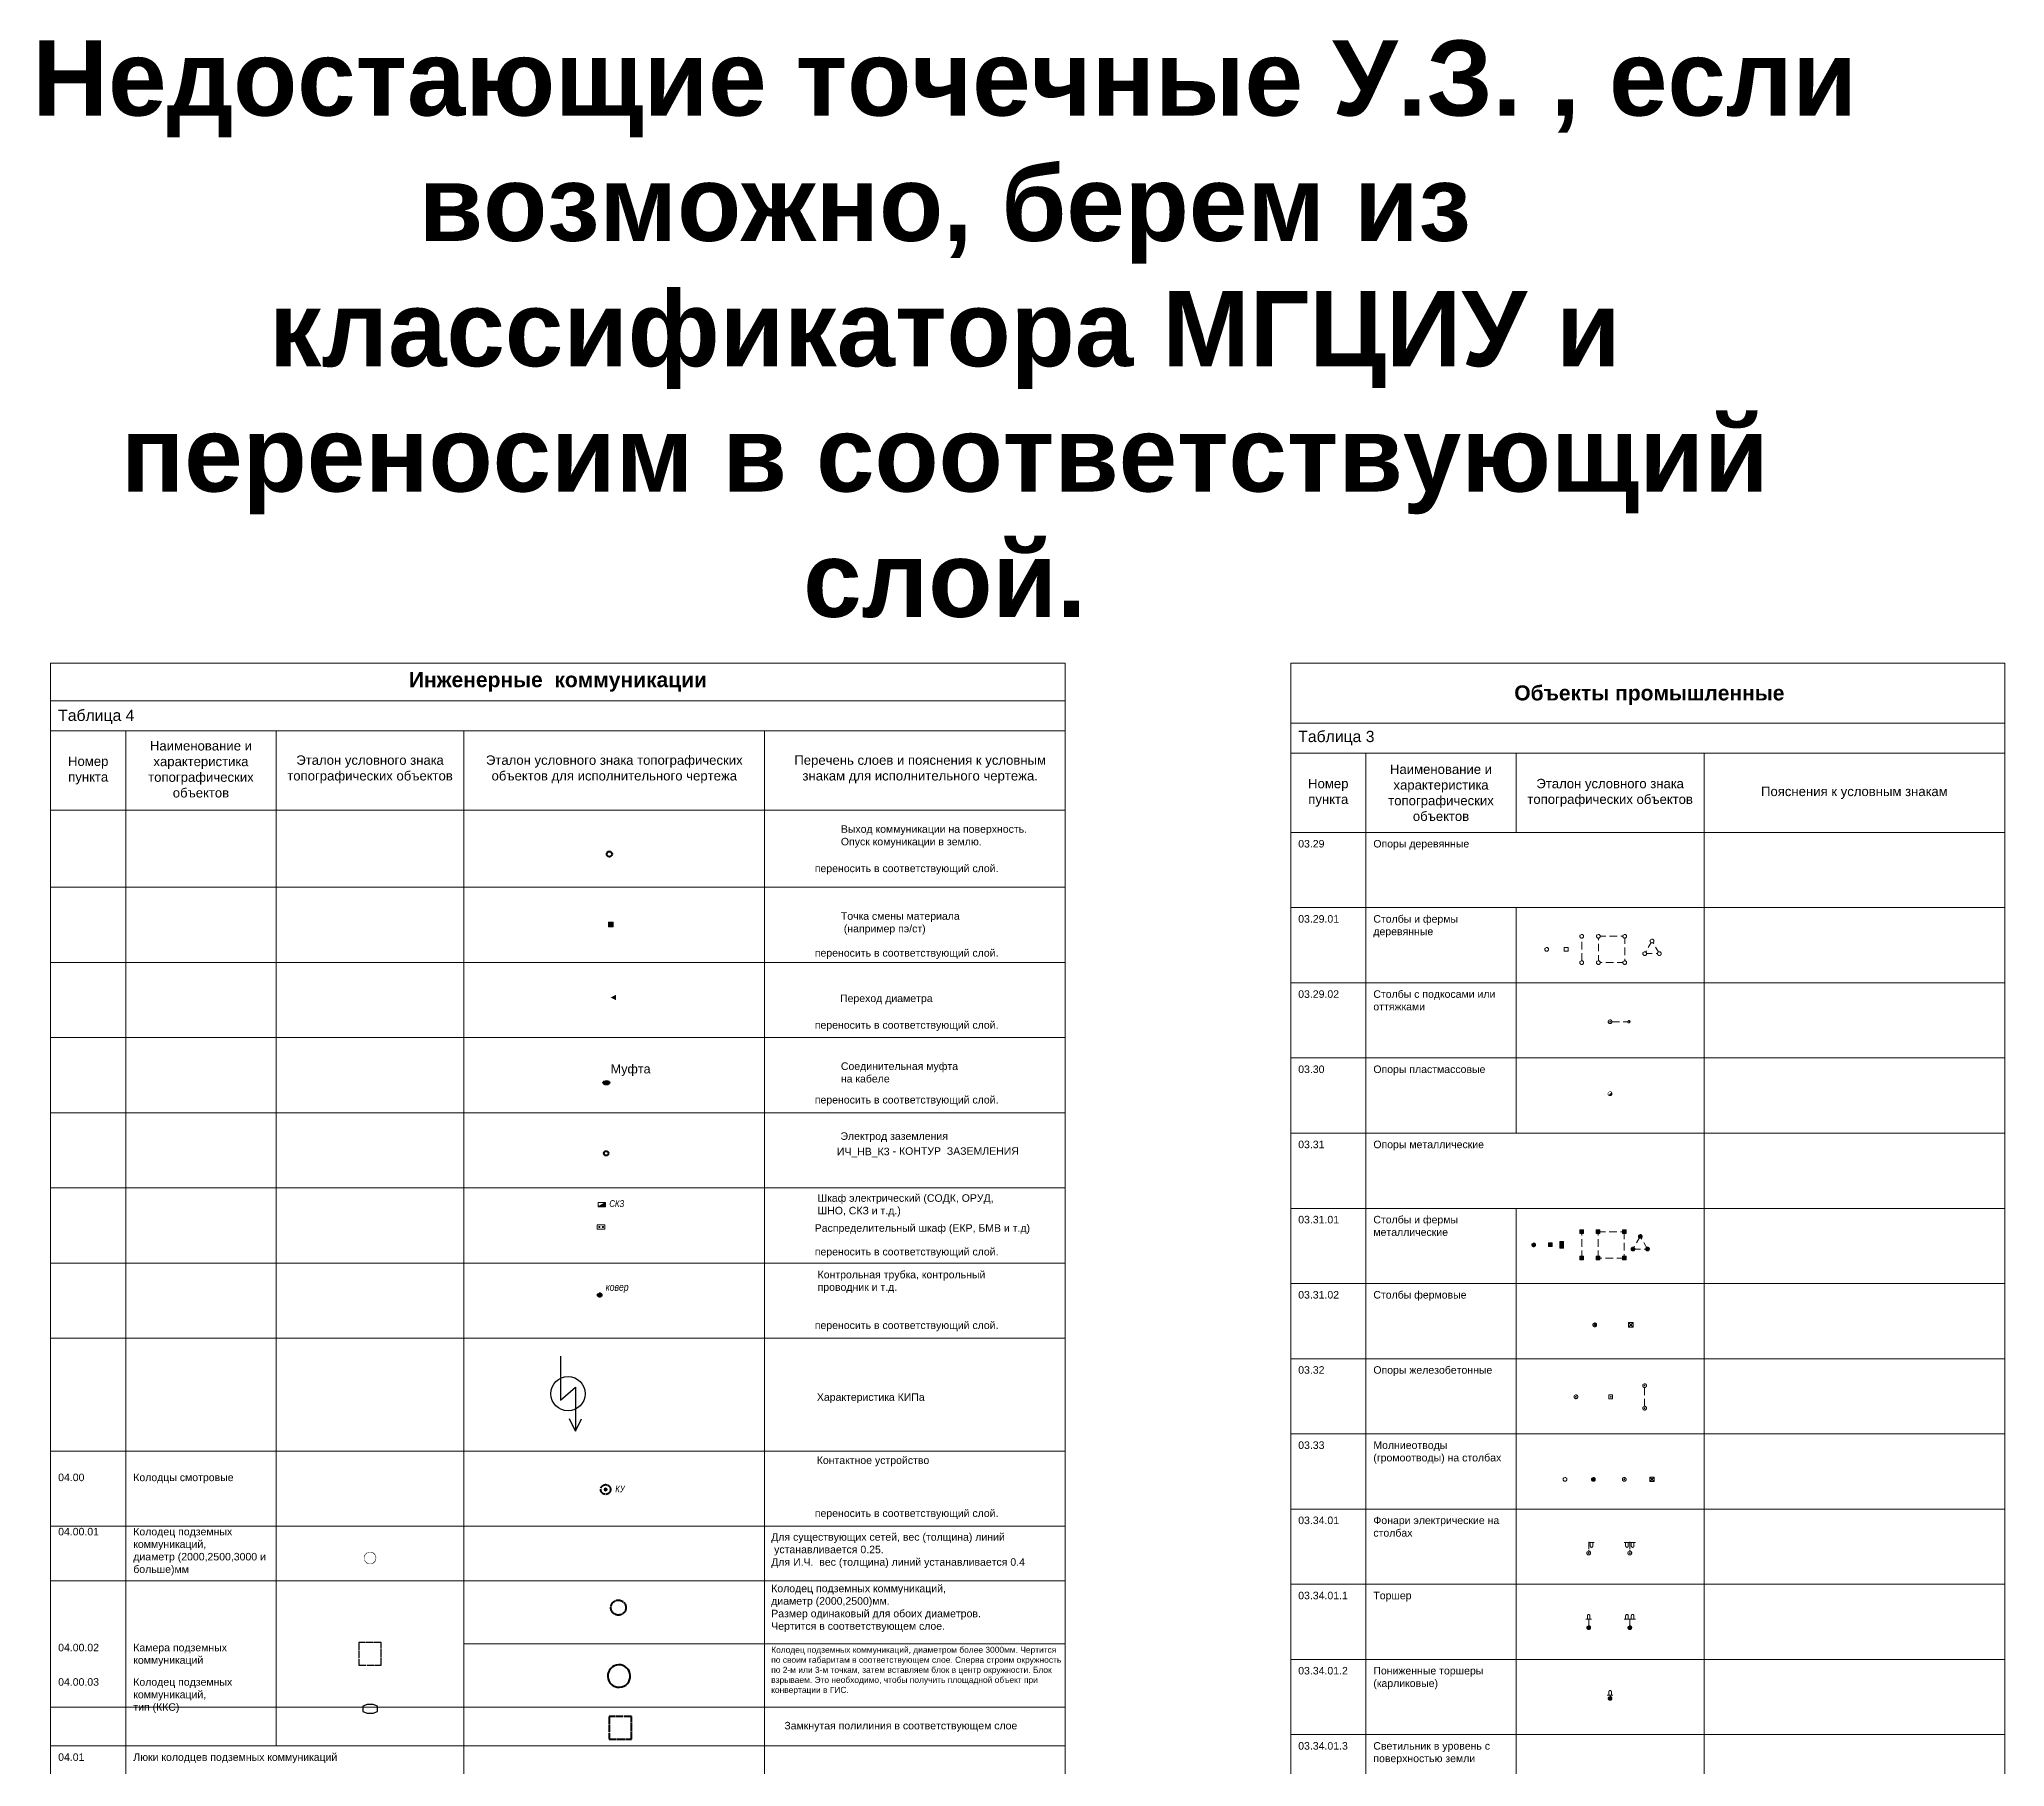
# Paper-space layout 'Точечные У.З.' of a CAD drawing. Header units: metres. Extents: x -1088 to 0, y -25 to 374.
# Drawn here: x -1088.5 to -827, y 144.4 to 374.2 of the extents above; entities that cross this region are included whole.
import ezdxf

# ---------------------------------------------------------------- set-up
doc = ezdxf.new("R2010")
doc.units = ezdxf.units.M
doc.set_wipeout_variables(frame=1)
for name, pattern in [('ACAD_ISO07W100', [3, 0, -3]), ('DOT', [0.5, 0, -0.5]), ('T-2х1', [1.5, 1, -0.5]), ('T_03.LINE', [1, 1, 0]), ('T_04.LINE', [1, 1, 0])]:
    doc.linetypes.add(name, pattern=pattern)
for name, color, linetype, lineweight in [('01_Оформление', 7, 'Continuous', 20), ('05_Объекты Электропередачи', 240, 'Continuous', 15), ('ИЧ_Г_АК', 20, 'Continuous', 60), ('ИЧ_Г_ГС', 20, 'Continuous', 60), ('ИЧ_НВ_К3', 10, 'Continuous', 60), ('ИЧ_Т_Т', 82, 'Continuous', 60), ('ИЧ_ТК_СС', 92, 'Continuous', 60), ('привязки', 1, 'Continuous', 25)]:
    doc.layers.add(name, color=color, linetype=linetype, lineweight=lineweight)
doc.styles.add('Д-431', font='ARIALNI.TTF')
doc.styles.add('Т-132', font='arial.ttf')

# ---------------------------------------------------------------- blocks, each defined once
blk = doc.blocks.new('*U170')
blk.add_wipeout([(-0.17, -0.3), (-0.14, -0.32), (-0.11, -0.33), (-0.07, -0.34), (-0.04, -0.35), (0, -0.35), (0.03, -0.35), (0.07, -0.34), (0.1, -0.33), (0.13, -0.32), (0.17, -0.31), (0.2, -0.29), (0.23, -0.27), (0.25, -0.24), (0.27, -0.22), (0.3, -0.19), (0.31, -0.16), (0.33, -0.12), (0.34, -0.09), (0.35, -0.06), (0.35, -0.02), (0.35, 0.01), (0.35, 0.05), (0.34, 0.08), (0.33, 0.12), (0.32, 0.15), (0.3, 0.18), (0.28, 0.21), (0.26, 0.24), (0.23, 0.26), (0.2, 0.29), (0.17, 0.3), (0.14, 0.32), (0.11, 0.33), (0.07, 0.34), (0.04, 0.35), (0, 0.35), (-0.03, 0.35), (-0.07, 0.34), (-0.1, 0.33), (-0.13, 0.32), (-0.17, 0.31), (-0.2, 0.29), (-0.23, 0.27), (-0.25, 0.24), (-0.27, 0.22), (-0.3, 0.19), (-0.31, 0.16), (-0.33, 0.12), (-0.34, 0.09), (-0.35, 0.06), (-0.35, 0.02), (-0.35, -0.01), (-0.35, -0.05), (-0.34, -0.08), (-0.33, -0.12), (-0.32, -0.15), (-0.3, -0.18), (-0.28, -0.21), (-0.26, -0.24), (-0.23, -0.26), (-0.2, -0.29)])
at = {"lineweight": -2}
blk.add_circle((0, 0), 0.35, dxfattribs=at)
blk = doc.blocks.new('*U161')
at = {"lineweight": 20}
h = blk.add_hatch(color=256, dxfattribs=at)
h.dxf.hatch_style = 1
h.paths.add_polyline_path([(-0.3, -0.3), (0.3, -0.3), (0.3, 0.3), (-0.3, 0.3)])
blk.add_lwpolyline([(-0.3, -0.3), (0.3, -0.3), (0.3, 0.3), (-0.3, 0.3)], close=True, dxfattribs=at)
blk = doc.blocks.new('*U128')
h = blk.add_hatch(color=0)
h.dxf.hatch_style = 1
edge = h.paths.add_edge_path()
edge.add_ellipse((0, 0), major_axis=(-0.461, 0), ratio=0.627069, start_angle=0, end_angle=360)
at = {"color": 0}
blk.add_ellipse((0, 0), major_axis=(-0.461, 0), ratio=0.627069, dxfattribs=at)
blk = doc.blocks.new('*U125')
blk.add_wipeout([(-0.15, -0.26), (-0.12, -0.27), (-0.09, -0.29), (-0.06, -0.29), (-0.03, -0.3), (0, -0.3), (0.03, -0.3), (0.06, -0.29), (0.09, -0.29), (0.12, -0.28), (0.14, -0.26), (0.17, -0.25), (0.19, -0.23), (0.22, -0.21), (0.24, -0.19), (0.25, -0.16), (0.27, -0.13), (0.28, -0.11), (0.29, -0.08), (0.3, -0.05), (0.3, -0.02), (0.3, 0.01), (0.3, 0.04), (0.29, 0.07), (0.28, 0.1), (0.27, 0.13), (0.26, 0.16), (0.24, 0.18), (0.22, 0.2), (0.2, 0.23), (0.17, 0.24), (0.15, 0.26), (0.12, 0.27), (0.09, 0.29), (0.06, 0.29), (0.03, 0.3), (0, 0.3), (-0.03, 0.3), (-0.06, 0.29), (-0.09, 0.29), (-0.12, 0.28), (-0.14, 0.26), (-0.17, 0.25), (-0.19, 0.23), (-0.22, 0.21), (-0.24, 0.19), (-0.25, 0.16), (-0.27, 0.13), (-0.28, 0.11), (-0.29, 0.08), (-0.3, 0.05), (-0.3, 0.02), (-0.3, -0.01), (-0.3, -0.04), (-0.29, -0.07), (-0.28, -0.1), (-0.27, -0.13), (-0.26, -0.16), (-0.24, -0.18), (-0.22, -0.2), (-0.2, -0.23), (-0.17, -0.24)])
at = {"lineweight": -2}
blk.add_circle((0, 0), 0.3, dxfattribs=at)
blk = doc.blocks.new('*U392')
at = {"linetype": 'T_03.LINE', "lineweight": -2}
blk.add_hatch(color=0, dxfattribs=at).paths.add_polyline_path([(-0.5, -0.3), (0.5, -0.3), (0.5, 0.3)])
at = {"color": 0, "linetype": 'Continuous', "lineweight": -2}
blk.add_lwpolyline([(-0.5, -0.3), (0.5, -0.3), (0.5, 0.3), (-0.5, 0.3)], close=True, dxfattribs=at)
at = {"color": 0, "linetype": 'T_03.LINE', "lineweight": -2}
blk.add_lwpolyline([(-0.5, -0.3), (0.5, 0.3)], dxfattribs=at)
at = {"color": 7, "linetype": 'T_03.LINE', "style": 'Д-431'}
blk.add_text('СКЗ', height=0.9, dxfattribs=at).set_placement((1, -0.31))
at = {"color": 0, "linetype": 'Continuous', "lineweight": -2}
blk.add_wipeout([(-0.5, -0.3), (-0.5, 0.3), (0.5, 0.3)], dxfattribs=at)
blk.add_lwpolyline([(-0.5, -0.3), (-0.5, 0.3), (0.5, 0.3)], close=True, dxfattribs=at)
blk = doc.blocks.new('*U171')
at = {"color": 0, "linetype": 'DOT', "lineweight": 0, "ltscale": 10}
blk.add_wipeout([(-0.2, 0.98), (-0.38, 0.92), (-0.56, 0.83), (-0.71, 0.71), (-0.83, 0.56), (-0.92, 0.38), (-0.98, 0.2), (-1, 0), (-0.98, -0.2), (-0.92, -0.38), (-0.83, -0.56), (-0.71, -0.71), (-0.56, -0.83), (-0.38, -0.92), (-0.2, -0.98), (0, -1), (0.2, -0.98), (0.38, -0.92), (0.56, -0.83), (0.71, -0.71), (0.83, -0.56), (0.92, -0.38), (0.98, -0.2), (1, 0), (0.98, 0.2), (0.92, 0.38), (0.83, 0.56), (0.71, 0.71), (0.56, 0.83), (0.38, 0.92), (0.2, 0.98), (0, 1)], dxfattribs=at)
at = {"color": 0, "linetype": 'T_04.LINE', "lineweight": 40}
blk.add_circle((0, 0), 1, dxfattribs=at)
blk = doc.blocks.new('T_03.30')
at = {"color": 0, "linetype": 'T_03.LINE', "lineweight": 5}
blk.add_lwpolyline([(0.18, 0.18), (-0.18, -0.18)], dxfattribs=at)
at = {"color": 0, "linetype": 'T_03.LINE', "lineweight": -2}
blk.add_circle((0, 0), 0.25, dxfattribs=at)
at = {"color": 0, "linetype": 'ACAD_ISO07W100', "lineweight": 0}
blk.add_wipeout([(0.25, 0), (0.22, 0.12), (0.12, 0.22), (0, 0.25), (-0.13, 0.22), (-0.22, 0.12), (-0.25, 0), (-0.22, -0.13), (-0.13, -0.22), (0, -0.25), (0.12, -0.22), (0.22, -0.13)], dxfattribs=at)
at = {"linetype": 'T_03.LINE', "lineweight": -2}
h = blk.add_hatch(color=0, dxfattribs=at)
h.dxf.hatch_style = 1
h.paths.add_polyline_path([(0.25, 0, 0.198912), (0.18, 0.18), (-0.18, -0.18, 0.668179)])
blk = doc.blocks.new('T_03.32.01')
at = {"color": 0, "linetype": 'ACAD_ISO07W100', "lineweight": 0}
blk.add_wipeout([(0.25, 0), (0.22, 0.12), (0.12, 0.22), (0, 0.25), (-0.13, 0.22), (-0.22, 0.12), (-0.25, 0), (-0.22, -0.13), (-0.13, -0.22), (0, -0.25), (0.12, -0.22), (0.22, -0.13)], dxfattribs=at)
at = {"linetype": 'T_03.LINE', "lineweight": -2}
h = blk.add_hatch(color=0, dxfattribs=at)
h.dxf.hatch_style = 1
h.paths.add_polyline_path([(0.05, 0, 1), (-0.05, 0, 1)])
at = {"color": 0, "linetype": 'T_03.LINE', "lineweight": -2}
blk.add_circle((0, 0), 0.25, dxfattribs=at)
at = {"color": 0, "linetype": 'T_03.LINE', "lineweight": 0}
blk.add_circle((0, 0), 0.05, dxfattribs=at)
blk = doc.blocks.new('*U309')
at = {"color": 0, "linetype": 'T_03.LINE', "lineweight": 5}
blk.add_circle((2.5, 0), 0.05, dxfattribs=at)
at = {"color": 0, "linetype": 'T_03.LINE', "lineweight": -2}
blk.add_blockref('T_03.32.01', (0, 0), dxfattribs=at)
at = {"color": 0, "linetype": 'T-2х1', "lineweight": -2}
blk.add_line((0.25, 0), (2.35, 0), dxfattribs=at)
at = {"color": 0, "linetype": 'T_03.LINE', "lineweight": -2}
blk.add_wipeout([(2.65, 0), (2.63, 0.08), (2.58, 0.13), (2.5, 0.15), (2.42, 0.13), (2.37, 0.08), (2.35, 0), (2.37, -0.07), (2.42, -0.13), (2.5, -0.15), (2.58, -0.13), (2.63, -0.07)], dxfattribs=at)
at = {"linetype": 'T_03.LINE', "lineweight": -2}
h = blk.add_hatch(color=0, dxfattribs=at)
h.dxf.hatch_style = 1
h.paths.add_polyline_path([(2.55, 0, 1), (2.45, 0, 1)])
at = {"color": 0, "linetype": 'T_03.LINE', "lineweight": -2}
blk.add_circle((2.5, 0), 0.15, dxfattribs=at)
blk = doc.blocks.new('T_03.29.01')
at = {"color": 0, "linetype": 'ACAD_ISO07W100', "lineweight": 0}
blk.add_wipeout([(0.25, 0), (0.22, 0.12), (0.12, 0.22), (0, 0.25), (-0.13, 0.22), (-0.22, 0.12), (-0.25, 0), (-0.22, -0.13), (-0.13, -0.22), (0, -0.25), (0.12, -0.22), (0.22, -0.13)], dxfattribs=at)
at = {"color": 0, "linetype": 'T_03.LINE', "lineweight": -2}
blk.add_circle((0, 0), 0.25, dxfattribs=at)
blk = doc.blocks.new('T_03.29.02')
at = {"color": 0, "linetype": 'T_03.LINE', "lineweight": -2}
blk.add_wipeout([(-0.25, -0.25), (0.25, -0.25), (0.25, 0.25), (-0.25, 0.25)], dxfattribs=at)
blk.add_lwpolyline([(-0.25, -0.25), (0.25, -0.25), (0.25, 0.25), (-0.25, 0.25)], close=True, dxfattribs=at)
blk = doc.blocks.new('*U310')
at = {"color": 0, "linetype": 'T-2х1', "lineweight": -2}
blk.add_line((0, 0.25), (0, 3.25), dxfattribs=at)
at = {"color": 0, "linetype": 'T_03.LINE', "lineweight": -2, "rotation": 89.99999999999999}
blk.add_blockref('T_03.29.01', (0, 3.5), dxfattribs=at)
at = {"color": 0, "linetype": 'T_03.LINE', "lineweight": -2}
blk.add_blockref('T_03.29.01', (0, 0), dxfattribs=at)
blk = doc.blocks.new('*U311')
at = {"color": 0, "linetype": 'T-2х1', "lineweight": -2}
blk.add_lwpolyline([(0, 3.5), (3.5, 3.5), (3.5, 0), (0, 0)], close=True, dxfattribs=at)
at = {"color": 0, "linetype": 'T_03.LINE', "lineweight": -2}
for p in [(0, 3.5), (3.5, 3.5), (0, 0), (3.5, 0)]:
    blk.add_blockref('T_03.29.01', p, dxfattribs=at)
blk = doc.blocks.new('*U312')
at = {"color": 0, "linetype": 'T-2х1', "lineweight": -2}
blk.add_lwpolyline([(0, 1.12), (-0.97, -0.56), (0.97, -0.56)], close=True, dxfattribs=at)
at = {"color": 0, "linetype": 'T_03.LINE', "lineweight": -2}
blk.add_blockref('T_03.29.01', (0, 1.12), dxfattribs=at)
for p in [(-0.97, -0.56), (0.97, -0.56)]:
    blk.add_blockref('T_03.29.01', p, dxfattribs=at)
blk = doc.blocks.new('T_03.31.01')
at = {"linetype": 'T_03.LINE', "lineweight": -2}
h = blk.add_hatch(color=0, dxfattribs=at)
h.dxf.hatch_style = 1
h.paths.add_polyline_path([(0.25, 0, 1), (-0.25, 0, 1)])
at = {"color": 0, "linetype": 'T_03.LINE', "lineweight": -2}
blk.add_circle((0, 0), 0.25, dxfattribs=at)
blk = doc.blocks.new('T_03.31.02')
at = {"linetype": 'T_03.LINE', "lineweight": -2}
h = blk.add_hatch(color=0, dxfattribs=at)
h.dxf.hatch_style = 1
h.paths.add_polyline_path([(0.25, 0.25), (-0.25, 0.25), (-0.25, -0.25), (0.25, -0.25)])
at = {"color": 0, "linetype": 'T_03.LINE', "lineweight": -2}
blk.add_lwpolyline([(-0.25, -0.25), (0.25, -0.25), (0.25, 0.25), (-0.25, 0.25)], close=True, dxfattribs=at)
blk = doc.blocks.new('*U313')
at = {"color": 0, "linetype": 'T-2х1', "lineweight": -2}
blk.add_line((0, 0), (0, 3.5), dxfattribs=at)
at = {"color": 0, "linetype": 'T_03.LINE', "lineweight": -2, "rotation": 89.99999999999999}
for p in [(0, 3.5), (0, 0)]:
    blk.add_blockref('T_03.31.02', p, dxfattribs=at)
blk = doc.blocks.new('*U314')
at = {"color": 0, "linetype": 'T-2х1', "lineweight": -2}
blk.add_lwpolyline([(3.5, 0), (0, 0), (0, 3.5), (3.5, 3.5)], close=True, dxfattribs=at)
at = {"color": 0, "linetype": 'T_03.LINE', "lineweight": -2}
for p in [(0, 3.5), (3.5, 3.5), (0, 0), (3.5, 0)]:
    blk.add_blockref('T_03.31.02', p, dxfattribs=at)
blk = doc.blocks.new('*U315')
at = {"color": 0, "linetype": 'T_03.LINE', "lineweight": -2, "const_width": 0.5}
blk.add_lwpolyline([(0, -0.45), (0, 0.45)], dxfattribs=at)
at = {"color": 0, "linetype": 'T_03.LINE', "lineweight": -2}
blk.add_lwpolyline([(-0.25, -0.45), (0.25, -0.45), (0.25, 0.45), (-0.25, 0.45)], close=True, dxfattribs=at)
blk = doc.blocks.new('*U316')
at = {"color": 0, "linetype": 'T-2х1', "lineweight": -2}
blk.add_lwpolyline([(0, 1.12), (-0.97, -0.56), (0.97, -0.56)], close=True, dxfattribs=at)
at = {"color": 0, "linetype": 'T_03.LINE', "lineweight": -2, "rotation": 329.9999999999985}
for p in [(0, 1.12), (-0.97, -0.56), (0.97, -0.56)]:
    blk.add_blockref('T_03.31.01', p, dxfattribs=at)
blk = doc.blocks.new('T_03.31.1')
at = {"color": 0, "linetype": 'ACAD_ISO07W100', "lineweight": 0}
blk.add_wipeout([(0.25, 0), (0.22, 0.12), (0.12, 0.22), (0, 0.25), (-0.13, 0.22), (-0.22, 0.12), (-0.25, 0), (-0.22, -0.13), (-0.13, -0.22), (0, -0.25), (0.12, -0.22), (0.22, -0.13)], dxfattribs=at)
at = {"color": 0, "linetype": 'T_03.LINE', "lineweight": -2}
for points in [[(0.18, -0.18), (-0.18, 0.18)], [(-0.18, -0.18), (0.18, 0.18)]]:
    blk.add_lwpolyline(points, dxfattribs=at)
blk.add_circle((0, 0), 0.25, dxfattribs=at)
blk = doc.blocks.new('*U317')
at = {"color": 0, "linetype": 'T_03.LINE', "lineweight": -2}
blk.add_wipeout([(-0.3, -0.3), (0.3, -0.3), (0.3, 0.3), (-0.3, 0.3)], dxfattribs=at)
blk.add_lwpolyline([(-0.3, -0.3), (0.3, -0.3), (0.3, 0.3), (-0.3, 0.3)], close=True, dxfattribs=at)
for points in [[(-0.3, 0.3), (0.3, -0.3)], [(0.3, 0.3), (-0.3, -0.3)]]:
    blk.add_lwpolyline(points, dxfattribs=at)
blk = doc.blocks.new('*U321')
at = {"color": 0, "linetype": 'T_03.LINE', "lineweight": -2}
blk.add_wipeout([(-0.25, -0.25), (0.25, -0.25), (0.25, 0.25), (-0.25, 0.25)], dxfattribs=at)
at = {"linetype": 'T_03.LINE', "lineweight": -2}
h = blk.add_hatch(color=0, dxfattribs=at)
h.dxf.hatch_style = 1
h.paths.add_polyline_path([(0.05, 0, 1), (-0.05, 0, 1)])
at = {"color": 0, "linetype": 'T_03.LINE', "lineweight": -2}
blk.add_lwpolyline([(-0.25, -0.25), (0.25, -0.25), (0.25, 0.25), (-0.25, 0.25)], close=True, dxfattribs=at)
at = {"color": 0, "linetype": 'T_03.LINE', "lineweight": 0}
blk.add_circle((0, 0), 0.05, dxfattribs=at)
blk = doc.blocks.new('*U322')
at = {"color": 0, "linetype": 'T-2х1', "lineweight": -2}
blk.add_line((0, 0.25), (0, 2.75), dxfattribs=at)
at = {"color": 0, "linetype": 'T_03.LINE', "lineweight": -2, "rotation": 89.99999999999999}
blk.add_blockref('T_03.32.01', (0, 3), dxfattribs=at)
at = {"color": 0, "linetype": 'ACAD_ISO07W100', "lineweight": 0}
blk.add_wipeout([(0, 0.25), (-0.13, 0.22), (-0.22, 0.12), (-0.25, 0), (-0.22, -0.13), (-0.13, -0.22), (0, -0.25), (0.12, -0.22), (0.22, -0.13), (0.25, 0), (0.22, 0.12), (0.12, 0.22)], dxfattribs=at)
at = {"color": 0, "linetype": 'T_03.LINE', "lineweight": -2}
blk.add_blockref('T_03.32.01', (0, 0), dxfattribs=at)
blk = doc.blocks.new('*U323')
at = {"color": 0, "linetype": 'T_03.LINE', "lineweight": -2}
blk.add_lwpolyline([(0, 0, 0, 0.4, 0), (0.04, 0.6, 0, 0, 0), (0.08, 1.3, 0, 0, 0), (-0.49, 0.73, 0, 0, 0), (-0.43, 1.76, 0, 0, 0)], format="xyseb", dxfattribs=at)
blk = doc.blocks.new('*U324')
at = {"color": 0, "linetype": 'T_03.LINE', "lineweight": -2}
blk.add_blockref('T_03.32.01', (0, 0), dxfattribs=at)
at = {"color": 0, "linetype": 'ACAD_ISO07W100', "lineweight": 0}
blk.add_wipeout([(0.55, 1.38), (0.55, 0.93), (0.54, 0.86), (0.5, 0.81), (0.44, 0.77), (0.38, 0.76), (0.31, 0.77), (0.25, 0.81), (0.21, 0.87), (0.2, 0.93), (0.2, 1.38)], dxfattribs=at)
blk.add_wipeout([(-0.2, 1.38), (-0.2, 0.93), (-0.21, 0.86), (-0.25, 0.81), (-0.31, 0.77), (-0.38, 0.76), (-0.44, 0.77), (-0.5, 0.81), (-0.54, 0.87), (-0.55, 0.93), (-0.55, 1.38)], dxfattribs=at)
at = {"color": 0, "linetype": 'T_03.LINE', "lineweight": -2}
for points in [[(0, 1.38), (-0.75, 1.38)], [(0, 1.5), (0, 0.25)], [(0, 1.38), (0.75, 1.38)]]:
    blk.add_lwpolyline(points, dxfattribs=at)
for points in [[(-0.2, 1.38), (-0.2, 0.93, -1), (-0.55, 0.93), (-0.55, 1.38)], [(0.2, 1.38), (0.2, 0.93, 1), (0.55, 0.93), (0.55, 1.38)]]:
    blk.add_lwpolyline(points, format="xyb", dxfattribs=at)
blk = doc.blocks.new('*U299')
at = {"color": 0, "linetype": 'T_03.LINE', "lineweight": -2}
blk.add_blockref('T_03.32.01', (0, 0), dxfattribs=at)
at = {"color": 0, "linetype": 'ACAD_ISO07W100', "lineweight": 0}
blk.add_wipeout([(0.55, 1.38), (0.55, 0.93), (0.54, 0.86), (0.5, 0.81), (0.44, 0.77), (0.38, 0.76), (0.31, 0.77), (0.25, 0.81), (0.21, 0.87), (0.2, 0.93), (0.2, 1.38)], dxfattribs=at)
at = {"color": 0, "linetype": 'T_03.LINE', "lineweight": -2}
for points in [[(0, 1.5), (0, 0.25)], [(0, 1.38), (0.75, 1.38)]]:
    blk.add_lwpolyline(points, dxfattribs=at)
blk.add_lwpolyline([(0.2, 1.38), (0.2, 0.93, 1), (0.55, 0.93), (0.55, 1.38)], format="xyb", dxfattribs=at)
blk = doc.blocks.new('*U325')
at = {"color": 0, "linetype": 'T_03.LINE', "lineweight": -2}
blk.add_blockref('T_03.31.01', (0, 0), dxfattribs=at)
at = {"color": 0, "linetype": 'ACAD_ISO07W100', "lineweight": 0}
blk.add_wipeout([(-0.17, 1.13), (-0.17, 1.57), (-0.16, 1.64), (-0.12, 1.7), (-0.07, 1.74), (0, 1.75), (0.07, 1.73), (0.12, 1.7), (0.16, 1.64), (0.17, 1.57), (0.17, 1.13)], dxfattribs=at)
at = {"color": 0, "linetype": 'T_03.LINE', "lineweight": -2}
for points in [[(0.38, 1.13), (-0.37, 1.13)], [(0, 1.13), (0, 0.25)]]:
    blk.add_lwpolyline(points, dxfattribs=at)
blk.add_lwpolyline([(0.17, 1.13), (0.17, 1.57, 1), (-0.17, 1.57), (-0.17, 1.13)], format="xyb", dxfattribs=at)
blk = doc.blocks.new('*U326')
at = {"color": 0, "linetype": 'T_03.LINE', "lineweight": -2}
blk.add_lwpolyline([(0, 1.13), (0, 0.25)], dxfattribs=at)
blk.add_blockref('T_03.31.01', (0, 0), dxfattribs=at)
at = {"color": 0, "linetype": 'ACAD_ISO07W100', "lineweight": 0}
blk.add_wipeout([(-0.55, 1.13), (-0.55, 1.57), (-0.54, 1.64), (-0.5, 1.7), (-0.44, 1.74), (-0.38, 1.75), (-0.31, 1.73), (-0.25, 1.7), (-0.21, 1.64), (-0.2, 1.57), (-0.2, 1.13)], dxfattribs=at)
blk.add_wipeout([(0.2, 1.13), (0.2, 1.57), (0.21, 1.64), (0.25, 1.7), (0.31, 1.74), (0.38, 1.75), (0.44, 1.73), (0.5, 1.7), (0.54, 1.64), (0.55, 1.57), (0.55, 1.13)], dxfattribs=at)
at = {"color": 0, "linetype": 'T_03.LINE', "lineweight": -2}
for points in [[(0, 1.13), (-0.75, 1.13)], [(0, 1.13), (0.75, 1.13)]]:
    blk.add_lwpolyline(points, dxfattribs=at)
for points in [[(-0.2, 1.13), (-0.2, 1.57, 1), (-0.55, 1.57), (-0.55, 1.13)], [(0.2, 1.13), (0.2, 1.57, -1), (0.55, 1.57), (0.55, 1.13)]]:
    blk.add_lwpolyline(points, format="xyb", dxfattribs=at)
blk = doc.blocks.new('T_03.34.01.5')
at = {"color": 0, "linetype": 'ACAD_ISO07W100', "lineweight": 0}
blk.add_wipeout([(-0.17, 0.45), (-0.17, 0.89), (-0.16, 0.96), (-0.12, 1.02), (-0.07, 1.06), (0, 1.07), (0.07, 1.05), (0.12, 1.02), (0.16, 0.96), (0.17, 0.89), (0.17, 0.45)], dxfattribs=at)
at = {"color": 0, "linetype": 'T_03.LINE', "lineweight": -2}
for points in [[(0.38, 0.45), (-0.38, 0.45)], [(0, 0.45), (0, 0.25)]]:
    blk.add_lwpolyline(points, dxfattribs=at)
blk.add_lwpolyline([(0.17, 0.45), (0.17, 0.89, 1), (-0.17, 0.89), (-0.17, 0.45)], format="xyb", dxfattribs=at)
blk.add_blockref('T_03.31.01', (0, 0), dxfattribs=at)
blk = doc.blocks.new('*U365')
at = {"color": 0, "linetype": 'T_04.LINE', "lineweight": -2}
blk.add_circle((0, 0), 0.75, dxfattribs=at)
at = {"color": 0, "linetype": 'DOT', "lineweight": 0, "ltscale": 10}
blk.add_wipeout([(-0.15, 0.74), (-0.29, 0.69), (-0.42, 0.62), (-0.53, 0.53), (-0.62, 0.42), (-0.69, 0.29), (-0.74, 0.15), (-0.75, 0), (-0.74, -0.15), (-0.69, -0.29), (-0.62, -0.42), (-0.53, -0.53), (-0.42, -0.62), (-0.29, -0.69), (-0.15, -0.74), (0, -0.75), (0.15, -0.74), (0.29, -0.69), (0.42, -0.62), (0.53, -0.53), (0.62, -0.42), (0.69, -0.29), (0.74, -0.15), (0.75, 0), (0.74, 0.15), (0.69, 0.29), (0.62, 0.42), (0.53, 0.53), (0.42, 0.62), (0.29, 0.69), (0.15, 0.74), (0, 0.75)], dxfattribs=at)
blk = doc.blocks.new('*U330')
at = {"color": 0, "linetype": 'T_04.LINE', "lineweight": -2}
for points in [[(11, 182.45), (14, 182.45), (14, 185.45), (11, 185.45)], [(11.52, 176.25), (12.1, 176.03), (12.9, 176.03), (13.48, 176.25), (13.48, 176.97), (12.9, 177.21), (12.1, 177.21), (11.52, 176.99)]]:
    blk.add_lwpolyline(points, close=True, dxfattribs=at)
at = {"lineweight": 20}
blk.add_blockref('*U365', (12.5, 196.69), dxfattribs=at)
blk = doc.blocks.new('Колодец_БТ3000')
at = {"lineweight": -2}
blk.add_lwpolyline([(0.296, -0.403), (0.369, -0.337), (0.428, -0.259), (0.47, -0.171), (0.494, -0.076), (0.5, 0.022), (0.486, 0.119), (0.453, 0.212), (0.403, 0.296), (0.337, 0.369), (0.259, 0.428), (0.171, 0.47), (0.076, 0.494), (-0.022, 0.5), (-0.119, 0.486), (-0.212, 0.453), (-0.296, 0.403), (-0.369, 0.337), (-0.428, 0.259), (-0.47, 0.171), (-0.494, 0.076), (-0.5, -0.022), (-0.486, -0.119), (-0.453, -0.212), (-0.403, -0.296), (-0.337, -0.369), (-0.259, -0.428), (-0.171, -0.47), (-0.076, -0.494), (0.022, -0.5), (0.119, -0.486), (0.212, -0.453)], close=True, dxfattribs=at)
blk = doc.blocks.new('*U382')
at = {"color": 0, "linetype": 'DOT', "lineweight": 0, "ltscale": 10}
blk.add_wipeout([(-0.13, 0.64), (-0.25, 0.6), (-0.36, 0.54), (-0.46, 0.46), (-0.54, 0.36), (-0.6, 0.25), (-0.64, 0.13), (-0.65, 0), (-0.64, -0.13), (-0.6, -0.25), (-0.54, -0.36), (-0.46, -0.46), (-0.36, -0.54), (-0.25, -0.6), (-0.13, -0.64), (0, -0.65), (0.13, -0.64), (0.25, -0.6), (0.36, -0.54), (0.46, -0.46), (0.54, -0.36), (0.6, -0.25), (0.64, -0.13), (0.65, 0), (0.64, 0.13), (0.6, 0.25), (0.54, 0.36), (0.46, 0.46), (0.36, 0.54), (0.25, 0.6), (0.13, 0.64), (0, 0.65)], dxfattribs=at)
at = {"lineweight": 20}
h = blk.add_hatch(color=256, dxfattribs=at)
h.dxf.hatch_style = 1
edge = h.paths.add_edge_path()
edge.add_arc((0, 0), 0.2, 0, 360)
at = {"color": 0, "linetype": 'T_04.LINE', "lineweight": 40}
blk.add_circle((0, 0), 0.65, dxfattribs=at)
at = {"lineweight": 20}
blk.add_circle((0, 0), 0.2, dxfattribs=at)
at = {"color": 7, "linetype": 'T_03.LINE', "style": 'Д-431'}
blk.add_text('КУ', height=0.9, dxfattribs=at).set_placement((1.28, -0.37))
blk = doc.blocks.new('*U384')
at = {"color": 0, "linetype": 'T_04.LINE', "lineweight": -2}
blk.add_lwpolyline([(-0.7, 0, 0, 0.7, 0), (0, 0, 0.8, 0.8, 0)], format="xyseb", dxfattribs=at)
blk = doc.blocks.new('T_03.44.02')
at = {"color": 0, "linetype": 'T_03.LINE', "lineweight": 0}
blk.add_wipeout([(-0.5, 0), (0.5, 0), (0.5, 0.6), (-0.5, 0.6)], dxfattribs=at)
at = {"color": 0, "linetype": 'T_03.LINE', "lineweight": -2}
blk.add_lwpolyline([(-0.5, 0), (0.5, 0), (0.5, 0.6), (-0.5, 0.6)], close=True, dxfattribs=at)
at = {"color": 0, "linetype": 'T_03.LINE', "lineweight": 15}
for centre in [(-0.24, 0.3), (0.24, 0.3)]:
    blk.add_circle(centre, 0.075, dxfattribs=at)
blk = doc.blocks.new('*U388')
at = {"linetype": 'T_04.LINE', "lineweight": -2}
blk.add_hatch(color=0, dxfattribs=at).paths.add_polyline_path([(0.25, 0, 1), (-0.25, 0, 1)])
at = {"color": 0, "linetype": 'T_04.LINE', "lineweight": -2}
blk.add_circle((0, 0), 0.25, dxfattribs=at)
at = {"color": 0, "linetype": 'T_04.LINE', "lineweight": -2, "style": 'Д-431'}
blk.add_text('ковер', height=1, dxfattribs=at).set_placement((0.79, 0.56))
blk = doc.blocks.new('*U390')
at = {"color": 0, "linetype": 'ByBlock', "lineweight": 30}
for q in [(-0.8, 1.66), (0.77, 1.67)]:
    blk.add_line((0, 0), q, dxfattribs=at)
blk.add_lwpolyline([(-2, 9.98), (-2, 4.13), (0, 5.86), (0, 0)], dxfattribs=at)
blk.add_circle((-1, 4.99), 2.28, dxfattribs=at)

psp = doc.layouts.new('Точечные У.З.')

# ---------------------------------------------------------------- linework, layer by layer
at = {"lineweight": 20}
psp.add_lwpolyline([(-1031.97, 160.73), (-951.97, 160.73)], dxfattribs=at)
at = {"linetype": 'T_04.LINE', "lineweight": 40}
psp.add_lwpolyline([(-1012.67, 148.08), (-1009.67, 148.08), (-1009.67, 151.08), (-1012.67, 151.08)], close=True, dxfattribs=at)
at = {"layer": '01_Оформление'}
for p, q in [((-1086.97, 291.2), (-951.97, 291.2)), ((-1086.97, 291.2), (-1086.97, -24.52)), ((-951.97, 291.2), (-951.97, -24.52)), ((-951.97, 291.2), (-951.97, 83.68)), ((-921.97, 291.2), (-826.97, 291.2)), ((-921.97, 291.2), (-826.97, 291.2)), ((-921.97, 291.2), (-921.97, 83)), ((-826.97, 291.2), (-826.97, 83)), ((-1086.97, 286.2), (-951.97, 286.2)), ((-921.97, 283.23), (-826.97, 283.23)), ((-1086.97, 282.2), (-951.97, 282.2)), ((-1076.97, 282.2), (-1076.97, -24.52)), ((-1056.97, 282.2), (-1056.97, 177.18)), ((-1031.97, 282.2), (-1031.97, -24.52)), ((-991.97, 282.2), (-991.97, -24.52)), ((-921.97, 279.23), (-826.97, 279.23)), ((-911.97, 279.23), (-911.97, 83)), ((-891.97, 279.23), (-891.97, 268.68)), ((-866.97, 279.23), (-866.97, 83)), ((-1086.97, 271.65), (-951.97, 271.65)), ((-921.97, 268.68), (-826.97, 268.68)), ((-1086.97, 261.4), (-951.97, 261.4)), ((-921.97, 258.68), (-826.97, 258.68)), ((-891.97, 258.68), (-891.97, 228.68)), ((-1086.97, 251.4), (-951.97, 251.4)), ((-921.97, 248.68), (-826.97, 248.68)), ((-1086.97, 241.4), (-951.97, 241.4)), ((-921.97, 238.68), (-826.97, 238.68)), ((-1086.97, 231.4), (-951.97, 231.4)), ((-921.97, 228.68), (-826.97, 228.68)), ((-1086.97, 221.4), (-951.97, 221.4)), ((-921.97, 218.68), (-826.97, 218.68)), ((-891.97, 218.68), (-891.97, 83)), ((-1086.97, 211.4), (-951.97, 211.4)), ((-921.97, 208.68), (-826.97, 208.68)), ((-1086.97, 201.4), (-951.97, 201.4)), ((-921.97, 198.68), (-826.97, 198.68)), ((-921.97, 188.68), (-826.97, 188.68)), ((-1086.97, 186.4), (-951.97, 186.4)), ((-921.97, 178.68), (-826.97, 178.68)), ((-1086.97, 176.4), (-951.97, 176.4)), ((-1056.97, 177.18), (-1056.97, 147.18)), ((-1086.97, 169.15), (-951.97, 169.15)), ((-921.97, 168.68), (-826.97, 168.68)), ((-921.97, 158.68), (-826.97, 158.68)), ((-1086.97, 152.31), (-951.97, 152.31)), ((-1086.97, 147.18), (-951.97, 147.18)), ((-921.97, 148.68), (-826.97, 148.68))]:
    psp.add_line(p, q, dxfattribs=at)

# ---------------------------------------------------------------- block references
at = {"lineweight": 40}
psp.add_blockref('*U170', (-1012.62, 265.8), dxfattribs=at)
at = {"lineweight": 20}
for name, p in [('*U161', (-1012.42, 256.43)), ('*U171', (-1011.42, 165.57))]:
    psp.add_blockref(name, p, dxfattribs=at)
at = {"rotation": 180}
psp.add_blockref('*U128', (-1013.02, 235.38), dxfattribs=at)
at = {"lineweight": 40, "xscale": 3, "yscale": 3, "zscale": 3}
psp.add_blockref('Колодец_БТ3000', (-1011.34, 156.47), dxfattribs=at)
at = {"layer": '05_Объекты Электропередачи', "color": 7, "linetype": 'T_03.LINE'}
for name, p in [('*U310', (-883.25, 251.37)), ('*U311', (-881.03, 251.37)), ('*U312', (-873.89, 253.12)), ('T_03.29.01', (-887.91, 253.12)), ('T_03.29.02', (-885.32, 253.12)), ('*U309', (-879.47, 243.5)), ('T_03.30', (-879.47, 233.92)), ('*U315', (-885.92, 213.82)), ('*U313', (-883.24, 212.07)), ('*U314', (-881.08, 212.07)), ('*U316', (-875.46, 213.82)), ('T_03.31.01', (-889.63, 213.82)), ('T_03.31.01', (-889.63, 213.82)), ('T_03.31.02', (-887.43, 213.85)), ('T_03.31.1', (-881.51, 203.18)), ('*U317', (-876.71, 203.18)), ('T_03.32.01', (-884.02, 193.61)), ('*U321', (-879.38, 193.61)), ('*U322', (-874.88, 192.1)), ('*U323', (-881.69, 182.88)), ('T_03.29.01', (-885.48, 182.63)), ('T_03.31.01', (-881.69, 182.63)), ('T_03.32.01', (-877.59, 182.63)), ('*U317', (-873.9, 182.64)), ('*U299', (-882.32, 172.83)), ('*U324', (-876.85, 172.83)), ('*U325', (-882.32, 162.91)), ('*U326', (-876.85, 162.91)), ('T_03.34.01.5', (-879.47, 153.49))]:
    psp.add_blockref(name, p, dxfattribs=at)
at = {"layer": 'ИЧ_Г_АК', "lineweight": 20}
psp.add_blockref('*U382', (-1013.12, 181.28), dxfattribs=at)
at = {"layer": 'ИЧ_Г_ГС', "linetype": 'T_04.LINE'}
psp.add_blockref('*U384', (-1011.74, 246.72), dxfattribs=at)
at = {"layer": 'ИЧ_Г_ГС'}
psp.add_blockref('*U388', (-1013.91, 207.15), dxfattribs=at)
at = {"layer": 'ИЧ_НВ_К3', "lineweight": 40}
psp.add_blockref('*U125', (-1013.05, 226), dxfattribs=at)
at = {"layer": 'ИЧ_Т_Т', "color": 1, "lineweight": 20}
psp.add_blockref('*U392', (-1013.63, 219.17), dxfattribs=at)
at = {"layer": 'ИЧ_ТК_СС', "color": 7, "linetype": 'Continuous', "lineweight": 20}
psp.add_blockref('T_03.44.02', (-1013.73, 215.9), dxfattribs=at)
at = {"layer": 'привязки', "lineweight": 20}
psp.add_blockref('*U390', (-1017.12, 189.03), dxfattribs=at)

# ---------------------------------------------------------------- texts
at = {"style": 'Т-132'}
psp.add_text('Муфта', height=1.2, dxfattribs=at).set_placement((-1012.45, 236.63))
at = {"layer": '01_Оформление', "lineweight": 20, "style": 'Т-132'}
for s, p in [('переносить в соответствующий слой', (-985.29, 263.4)), ('.', (-961.24, 263.4)), ('переносить в соответствующий слой', (-985.29, 252.16)), ('.', (-961.24, 252.16)), ('Переход диаметра', (-981.93, 246.12)), ('переносить в соответствующий слой', (-985.29, 242.57)), ('.', (-961.24, 242.57)), ('переносить в соответствующий слой', (-985.29, 232.62)), ('.', (-961.24, 232.62)), ('Электрод заземления', (-981.88, 227.79)), ('Распределительный шкаф ', (-985.3, 215.56)), ('(', (-967.45, 215.56)), ('ЕКР', (-966.98, 215.56)), (', ', (-964.3, 215.56)), ('БМВ и т', (-963.53, 215.56)), ('.', (-958.32, 215.56)), ('д', (-957.93, 215.56)), (')', (-957.12, 215.56)), ('переносить в соответствующий слой', (-985.29, 212.41)), ('.', (-961.24, 212.41)), ('переносить в соответствующий слой', (-985.29, 202.63)), ('.', (-961.24, 202.63)), ('Характеристика КИПа', (-985.01, 193.07)), ('Контактное устройство', (-985.03, 184.67)), ('переносить в соответствующий слой', (-985.29, 177.63)), ('.', (-961.24, 177.63)), ('Замкнутая полилиния в соответствующем слое', (-989.34, 149.37))]:
    psp.add_text(s, height=1, dxfattribs=at).set_placement(p)
at = {"layer": '01_Оформление', "style": 'Т-132'}
for s, insert, char_height, width, attachment_point in [('{\\fArial|b1|i0|c204|p34;Недостающие точечные У.З. , если возможно, берем из классификатора МГЦИУ и переносим в соответствующий слой.}', (-968.01, 335.62), 10, 244.4693, 5), ('{\\fArial|b1|i0|c204|p34;Инженерные  коммуникации}', (-1019.47, 288.7), 2, 133, 5), ('{\\C1;Таблица 4}', (-1085.97, 284.05), 1.5, 133, 4), ('{\\fArial|b0|i0|c204|p34;Наименование и характеристика топографических объектов}', (-1066.97, 277.07), 1.25, 18, 5), ('{\\C1;Таблица 3}', (-920.97, 281.23), 1.5, 93, 4), ('Номер пункта', (-1081.97, 276.92), 1.25, 8, 5), ('Эталон условного знака топографических объектов', (-1044.47, 277.07), 1.25, 23, 5), ('Эталон условного знака топографических объектов для исполнительного чертежа', (-1011.97, 277.07), 1.25, 38, 5), ('Перечень слоев и пояснения к условным знакам для исполнительного чертежа.', (-971.27, 277.07), 1.25, 38, 5), ('{\\fArial|b0|i0|c204|p34;Наименование и характеристика топографических объектов}', (-901.97, 273.95), 1.25, 18, 5), ('Номер пункта', (-916.97, 273.95), 1.25, 8, 5), ('Эталон условного знака топографических объектов', (-879.47, 273.95), 1.25, 23, 5), ('Пояснения к условным знакам', (-846.97, 273.95), 1.25, 38, 5), ('Выход коммуникации на поверхность.\\PОпуск комуникации в землю.', (-981.82, 269.63), 1, 24.6203, 1), ('03.29', (-920.97, 267.68), 1, 8, 1), ('Опоры деревянные', (-910.97, 267.68), 1, 43, 1), ('Точка смены материала\\P (например пэ/ст)', (-981.82, 258.06), 1, 16.4057, 1), ('03.29.01', (-920.97, 257.68), 1, 8, 1), ('Столбы и фермы деревянные', (-910.97, 257.68), 1, 18, 1), ('03.29.02', (-920.97, 247.68), 1, 8, 1), ('Cтолбы с подкосами или оттяжками', (-910.97, 247.68), 1, 18, 1), ('Соединительная муфта на кабеле', (-981.82, 238.09), 1, 16.4057, 1), ('03.30', (-920.97, 237.68), 1, 8, 1), ('Опоры пластмассовые', (-910.97, 237.68), 1, 18, 1), ('03.31', (-920.97, 227.68), 1, 8, 1), ('Опоры металлические', (-910.97, 227.68), 1, 43, 1), ('Шкаф электрический (СОДК, ОРУД, ШНО, СКЗ и т.д.)', (-984.92, 220.55), 1, 23.6656, 1), ('03.31.01', (-920.97, 217.68), 1, 8, 1), ('Столбы и фермы металлические', (-910.97, 217.68), 1, 18, 1), ('Контрольная трубка, контрольный проводник и т.д.', (-984.92, 210.37), 1, 26.7783, 1), ('03.31.02', (-920.97, 207.68), 1, 8, 1), ('Столбы фермовые', (-910.97, 207.68), 1, 18, 1), ('03.32', (-920.97, 197.68), 1, 8, 1), ('Опоры железобетонные', (-910.97, 197.68), 1, 18, 1), ('03.33', (-920.97, 187.68), 1, 8, 1), ('Молниеотводы (громоотводы) на столбах', (-910.97, 187.68), 1, 18, 1), ('04.00', (-1085.97, 183.39), 1, 8, 1), ('Колодцы смотровые', (-1075.97, 183.39), 1, 43, 1), ('04.00.01', (-1085.97, 176.18), 1, 8, 1), ('Колодец подземных коммуникаций, \\Pдиаметр (2000,2500,3000 и больше)мм', (-1075.97, 176.18), 1, 18, 1), ('03.34.01', (-920.97, 177.68), 1, 8, 1), ('Фонари электрические на столбах', (-910.97, 177.68), 1, 18, 1), ('03.34.01.1', (-920.97, 167.68), 1, 8, 1), ('Торшер', (-910.97, 167.68), 1, 18, 1), ('04.00.02', (-1085.97, 160.76), 1, 8, 1), ('Камера подземных коммуникаций', (-1075.97, 160.76), 1, 18, 1), ('Колодец подземных коммуникаций, диаметром более 3000мм. Чертится по своим габаритам в соответствующем слое. Сперва строим окружность по 2-м или 3-м точкам, затем вставляем блок в центр окружности. Блок взрываем. Это необходимо, чтобы получить площадной объект при конвертации в ГИС.', (-991.09, 160.36), 0.8, 38.7269, 1), ('03.34.01.2', (-920.97, 157.68), 1, 8, 1), ('Пониженные торшеры (карликовые)', (-910.97, 157.68), 1, 18, 1), ('04.00.03', (-1085.97, 156.18), 1, 8, 1), ('Колодец подземных коммуникаций, \\Pтип (ККС)', (-1075.97, 156.18), 1, 18, 1), ('03.34.01.3', (-920.97, 147.68), 1, 8, 1), ('Светильник в уровень с поверхностью земли', (-910.97, 147.68), 1, 18, 1), ('04.01', (-1085.97, 146.18), 1, 8, 1), ('Люки колодцев подземных коммуникаций', (-1075.97, 146.18), 1, 43, 1)]:
    psp.add_mtext(s, dxfattribs=dict(at, insert=insert, char_height=char_height, width=width, attachment_point=attachment_point))
for s, insert, char_height, attachment_point in [('{\\fArial|b1|i0|c204|p34;Объекты промышленные}', (-874.25, 286.94), 2, 5), ('Для существующих сетей, вес (толщина) линий\\P устанавливается 0.25.\\PДля И.Ч.  вес (толщина) линий устанавливается 0.4', (-991.09, 175.47), 1, 1), ('Колодец подземных коммуникаций, \\Pдиаметр (2000,2500)мм. \\PРазмер одинаковый для обоих диаметров.\\PЧертится в соответствующем слое.', (-991.09, 168.62), 1, 1)]:
    psp.add_mtext(s, dxfattribs=dict(at, insert=insert, char_height=char_height, attachment_point=attachment_point))
at = {"layer": 'ИЧ_НВ_К3', "style": 'Т-132'}
for s, p in [('ИЧ_НВ_К3', (-982.36, 225.74)), (' - КОНТУР  ЗАЗЕМЛЕНИЯ', (-975.32, 225.8))]:
    psp.add_text(s, height=1, dxfattribs=at).set_placement(p)

# ---------------------------------------------------------------- next in the draw order: block references
at = {"linetype": 'T_04.LINE', "lineweight": -2}
psp.add_blockref('*U330', (-1056.97, -24.52), dxfattribs=at)
at = {"layer": '05_Объекты Электропередачи', "color": 7, "linetype": 'T_03.LINE'}
for p in [(-885.48, 182.88), (-877.59, 182.88), (-873.9, 182.94)]:
    psp.add_blockref('*U323', p, dxfattribs=at)

doc.saveas('drawing.dxf')
